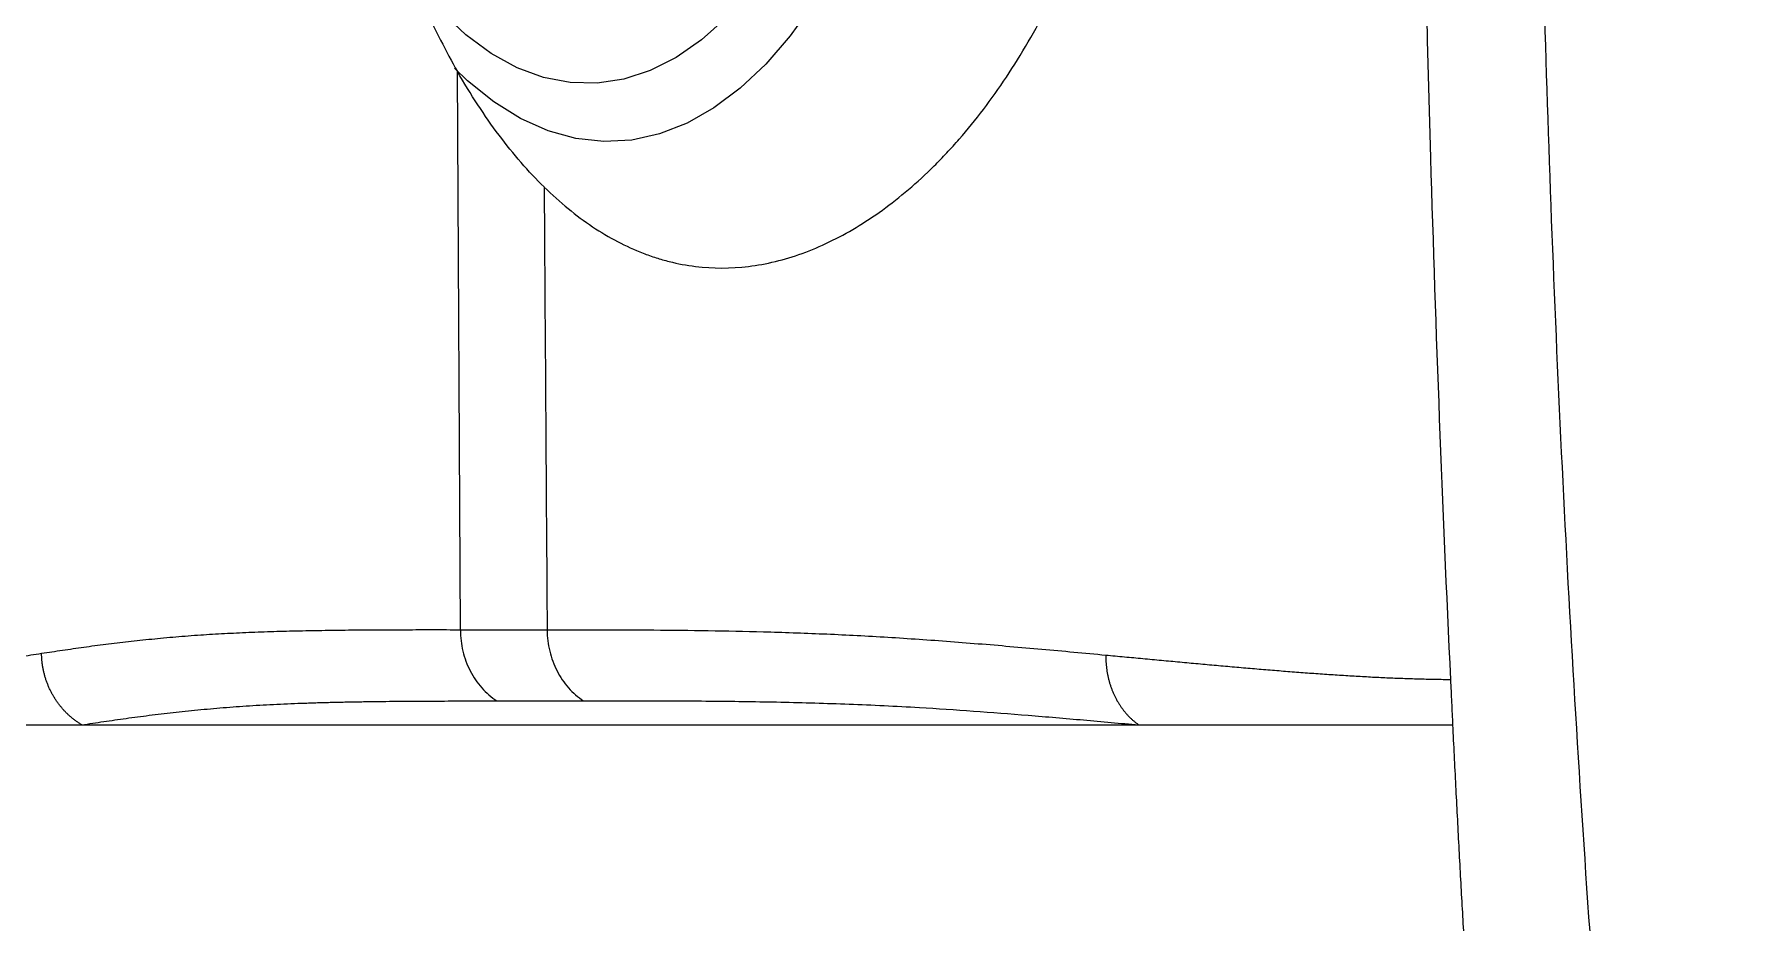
# Model space of a CAD drawing. Header units: inches. Extents: x -1 to 81, y -22 to 129.
# Drawn here: x 5.15 to 10.35, y 35.11 to 37.81 of the extents above; entities that cross this region are included whole.
import ezdxf

# ---------------------------------------------------------------- set-up
doc = ezdxf.new("R2010")
doc.units = ezdxf.units.IN
doc.header["$MEASUREMENT"] = 0
doc.layers.add('1', color=4, linetype='Continuous')

# ---------------------------------------------------------------- blocks, each defined once
blk = doc.blocks.new('2026 PACE')
at = {"layer": '1', "color": 3, "linetype": 'Continuous', "lineweight": 25}
blk.add_line((6.9461, 35.999), (6.9373, 37.6957), dxfattribs=at)
at = {"layer": '1', "color": 3, "linetype": 'Continuous', "lineweight": 25, "flags": 128}
for points in [[(8.0183, 37.9012), (7.9477, 37.8037), (7.8736, 37.7182), (7.7964, 37.6453), (7.7166, 37.5854), (7.6347, 37.5389), (7.5512, 37.5062), (7.4668, 37.4874), (7.3818, 37.4827), (7.2969, 37.492), (7.2125, 37.5153), (7.1292, 37.5526), (7.0476, 37.6034), (6.9681, 37.6676), (6.928, 37.7059)], [(7.7533, 37.8581), (7.6787, 37.7916), (7.6016, 37.7382), (7.5227, 37.6984), (7.4424, 37.6722), (7.3613, 37.6599), (7.2799, 37.6617), (7.1989, 37.6774), (7.1187, 37.707), (7.0398, 37.7503), (6.963, 37.807), (6.8886, 37.8766)]]:
    blk.add_lwpolyline(points, dxfattribs=at)
at = {"layer": '1', "color": 3, "linetype": 'Continuous', "lineweight": 25}
for points, knots in [([(10.8256, 48.7343), (10.8183, 48.6856), (10.8037, 48.5884), (10.7823, 48.4425), (10.7612, 48.2965), (10.7407, 48.1504), (10.7205, 48.0043), (10.7008, 47.8581), (10.6815, 47.7119), (10.6626, 47.5656), (10.6442, 47.4193), (10.6263, 47.2729), (10.6087, 47.1264), (10.5916, 46.9799), (10.575, 46.8334), (10.5587, 46.6867), (10.5429, 46.5401), (10.5275, 46.3934), (10.5125, 46.2467), (10.4979, 46.0999), (10.4838, 45.9531), (10.47, 45.8062), (10.4566, 45.6593), (10.4436, 45.5124), (10.395, 44.945), (10.3241, 43.9559), (10.2553, 42.544), (10.2162, 41.1309), (10.2057, 39.7173), (10.2237, 38.3038), (10.2698, 36.891), (10.3451, 35.4794), (10.4235, 34.4371), (10.4841, 33.763), (10.5132, 33.456), (10.544, 33.1491), (10.5765, 32.8424), (10.6105, 32.5359), (10.6462, 32.2296), (10.6835, 31.9234), (10.7223, 31.6175), (10.7627, 31.3117), (10.8045, 31.0061), (10.8336, 30.8026), (10.8482, 30.7009)], [0, 0, 0, 0, 0.008152, 0.016305, 0.024457, 0.032609, 0.040761, 0.048913, 0.057066, 0.065218, 0.07337, 0.081522, 0.089675, 0.097827, 0.105979, 0.114132, 0.122284, 0.130436, 0.138589, 0.146741, 0.154893, 0.163046, 0.171198, 0.17935, 0.187503, 0.265626, 0.343751, 0.421876, 0.5, 0.578124, 0.65625, 0.734374, 0.812498, 0.829543, 0.846589, 0.863635, 0.88068, 0.897726, 0.914772, 0.931818, 0.948864, 0.96591, 0.982955, 1, 1, 1, 1]), ([(9.9253, 43.5725), (9.9194, 43.4267), (9.8997, 42.901), (9.8633, 41.6151), (9.8463, 39.7142), (9.8799, 37.6648), (9.929, 36.3764), (9.954, 35.848)], [0.2880336, 0.2880336, 0.2880336, 0.2880336, 0.312023, 0.374523, 0.499523, 0.624523, 0.7114894, 0.7114894, 0.7114894, 0.7114894]), ([(7.2008, 37.3445), (7.2487, 37.2976), (7.2976, 37.2575), (7.3977, 37.1907), (7.4488, 37.1639), (7.5142, 37.1386), (7.5273, 37.134), (7.5538, 37.1255), (7.5671, 37.1217), (7.6069, 37.1117), (7.6336, 37.1067), (7.7137, 37.0968), (7.7675, 37.0968), (7.8756, 37.1101), (7.9301, 37.1233), (8.0124, 37.1531), (8.0398, 37.1647), (8.0941, 37.1909), (8.1212, 37.2055), (8.2018, 37.254), (8.255, 37.2923), (8.3336, 37.3593), (8.3596, 37.3831), (8.3982, 37.4214), (8.411, 37.4346), (8.4365, 37.4617), (8.4492, 37.4758), (8.5118, 37.5475), (8.5596, 37.6104), (8.6503, 37.747), (8.6932, 37.8207), (8.7536, 37.9398), (8.7731, 37.9809), (8.8014, 38.0446), (8.8106, 38.0663), (8.8287, 38.1102), (8.8376, 38.1323), (8.8806, 38.2443), (8.9115, 38.3376), (8.9665, 38.5312), (8.9906, 38.6315), (9.0218, 38.7875), (9.0313, 38.8405), (9.0486, 38.9472), (9.0563, 39.0008), (9.0766, 39.1627), (9.0867, 39.2719), (9.0965, 39.4375), (9.0989, 39.4931), (9.1012, 39.5769), (9.1017, 39.6049), (9.1024, 39.661), (9.1025, 39.6892), (9.1018, 39.8296), (9.0978, 39.9409), (9.0828, 40.1612), (9.0718, 40.2703), (9.05, 40.4323), (9.0418, 40.4861), (9.0235, 40.593), (9.0135, 40.6456), (8.981, 40.8007), (8.956, 40.9007), (8.8993, 41.0937), (8.8675, 41.1868), (8.8233, 41.2987), (8.8142, 41.3209), (8.7957, 41.3646), (8.7862, 41.386), (8.7575, 41.4494), (8.7376, 41.4903), (8.676, 41.6088), (8.6322, 41.6823), (8.5628, 41.7847), (8.5391, 41.8174), (8.4904, 41.8803), (8.4653, 41.9104), (8.3895, 41.9955), (8.3376, 42.0457), (8.2319, 42.1339), (8.1781, 42.1719), (8.0965, 42.2199), (8.069, 42.2345), (8.0142, 42.2602), (7.9869, 42.2714), (7.9051, 42.3001), (7.8509, 42.3127), (7.7428, 42.3251), (7.6889, 42.3247), (7.6217, 42.3158), (7.6083, 42.3135), (7.5817, 42.3083), (7.5684, 42.3052), (7.5289, 42.2948), (7.5028, 42.2862), (7.4255, 42.2555), (7.3751, 42.2285), (7.2762, 42.1613), (7.2278, 42.1211), (7.1804, 42.0738)], [0, 0, 0, 0, 0.03125, 0.03125, 0.0625, 0.0625, 0.070312, 0.070312, 0.078125, 0.078125, 0.09375, 0.09375, 0.125, 0.125, 0.15625, 0.15625, 0.171875, 0.171875, 0.1875, 0.1875, 0.21875, 0.21875, 0.234375, 0.234375, 0.242188, 0.242188, 0.25, 0.25, 0.28125, 0.28125, 0.3125, 0.3125, 0.328125, 0.328125, 0.335938, 0.335938, 0.34375, 0.34375, 0.375, 0.375, 0.40625, 0.40625, 0.421875, 0.421875, 0.4375, 0.4375, 0.46875, 0.46875, 0.484375, 0.484375, 0.492188, 0.492188, 0.5, 0.5, 0.53125, 0.53125, 0.5625, 0.5625, 0.578125, 0.578125, 0.59375, 0.59375, 0.625, 0.625, 0.65625, 0.65625, 0.664062, 0.664062, 0.671875, 0.671875, 0.6875, 0.6875, 0.71875, 0.71875, 0.734375, 0.734375, 0.75, 0.75, 0.78125, 0.78125, 0.8125, 0.8125, 0.828125, 0.828125, 0.84375, 0.84375, 0.875, 0.875, 0.90625, 0.90625, 0.914063, 0.914063, 0.921875, 0.921875, 0.9375, 0.9375, 0.96875, 0.96875, 1, 1, 1, 1]), ([(6.9206, 41.7215), (6.8862, 41.6602), (6.8537, 41.5952), (6.7925, 41.4583), (6.7638, 41.3864), (6.7236, 41.2732), (6.7107, 41.2345), (6.6858, 41.1555), (6.6738, 41.115), (6.6397, 40.9923), (6.6193, 40.9083), (6.5829, 40.736), (6.5669, 40.6477), (6.5462, 40.512), (6.5399, 40.4662), (6.5284, 40.3735), (6.5232, 40.3265), (6.5094, 40.1851), (6.5027, 40.0904), (6.4939, 39.9002), (6.4919, 39.8047), (6.4924, 39.6609), (6.4932, 39.6129), (6.4952, 39.5406), (6.4961, 39.5165), (6.4981, 39.4683), (6.4992, 39.4441), (6.5057, 39.3239), (6.5132, 39.2292), (6.5328, 39.0427), (6.545, 38.9508), (6.5666, 38.8152), (6.5745, 38.7703), (6.5913, 38.6813), (6.6003, 38.637), (6.629, 38.5065), (6.6502, 38.4226), (6.6966, 38.2605), (6.7219, 38.1824), (6.763, 38.0697), (6.7772, 38.0328), (6.8066, 37.9606), (6.8219, 37.9251), (6.8691, 37.8218), (6.9023, 37.7568), (6.9373, 37.6956)], [0, 0, 0, 0, 0.0625, 0.0625, 0.125, 0.125, 0.15625, 0.15625, 0.1875, 0.1875, 0.25, 0.25, 0.3125, 0.3125, 0.34375, 0.34375, 0.375, 0.375, 0.4375, 0.4375, 0.5, 0.5, 0.53125, 0.53125, 0.546875, 0.546875, 0.5625, 0.5625, 0.625, 0.625, 0.6875, 0.6875, 0.71875, 0.71875, 0.75, 0.75, 0.8125, 0.8125, 0.875, 0.875, 0.90625, 0.90625, 0.9375, 0.9375, 1, 1, 1, 1]), ([(7.2006, 37.3447), (7.1531, 37.3913), (7.1074, 37.444), (7.0196, 37.561), (6.9775, 37.6253), (6.9372, 37.6957)], [0, 0, 0, 0, 0.5, 0.5, 1, 1, 1, 1]), ([(7.2006, 37.3446), (7.2008, 37.3247), (7.2037, 36.8761), (7.2067, 36.4275), (7.2097, 35.9989)], [0, 0, 0, 0, 0.044481, 1, 1, 1, 1]), ([(6.9461, 35.999), (6.9182, 35.999), (6.8624, 35.9991), (6.7794, 35.999), (6.6971, 35.9987), (6.6157, 35.9982), (6.5354, 35.9972), (6.4564, 35.9958), (6.3788, 35.9938), (6.3029, 35.9911), (6.2288, 35.9876), (6.1548, 35.9832), (6.0811, 35.9776), (6.008, 35.9708), (5.9372, 35.9632), (5.8685, 35.955), (5.8018, 35.9461), (5.7368, 35.9368), (5.6947, 35.9304), (5.6737, 35.9272)], [0, 0, 0, 0, 0.056799, 0.113593, 0.170381, 0.22716, 0.283936, 0.340717, 0.397513, 0.454324, 0.511137, 0.567939, 0.629681, 0.691407, 0.753123, 0.814835, 0.876549, 0.93827, 1, 1, 1, 1]), ([(6.946, 35.999), (6.9461, 35.9773), (6.9487, 35.9556), (6.9588, 35.9137), (6.9663, 35.8935), (6.9857, 35.8559), (6.9975, 35.8385), (7.0248, 35.8078), (7.0402, 35.7945), (7.0568, 35.7837)], [0, 0, 0, 0, 0.25, 0.25, 0.5, 0.5, 0.75, 0.75, 1, 1, 1, 1]), ([(7.2097, 35.999), (7.1656, 35.999), (7.0773, 35.999), (6.9898, 35.999), (6.9461, 35.999)], [0, 0, 0, 0, 0.5, 1, 1, 1, 1]), ([(7.2097, 35.9989), (7.2098, 35.9773), (7.2125, 35.9556), (7.2226, 35.9137), (7.23, 35.8936), (7.2493, 35.8561), (7.2611, 35.8387), (7.2882, 35.8081), (7.3035, 35.7948), (7.3201, 35.7839)], [0, 0, 0, 0, 0.25, 0.25, 0.5, 0.5, 0.75, 0.75, 1, 1, 1, 1]), ([(8.9068, 35.9219), (8.8745, 35.925), (8.8099, 35.931), (8.7128, 35.9399), (8.6158, 35.9484), (8.519, 35.9566), (8.4228, 35.9641), (8.3274, 35.971), (8.2329, 35.9771), (8.1397, 35.9823), (8.0476, 35.9865), (7.9566, 35.99), (7.8399, 35.9936), (7.6986, 35.9965), (7.5337, 35.9982), (7.3709, 35.9989), (7.2635, 35.9989), (7.2097, 35.9989)], [0, 0, 0, 0, 0.053854, 0.10771, 0.161564, 0.215414, 0.269259, 0.323102, 0.376946, 0.430795, 0.484651, 0.538512, 0.592374, 0.694282, 0.79619, 0.898096, 1, 1, 1, 1]), ([(5.6737, 35.9272), (5.6627, 35.9255), (5.6407, 35.9221), (5.6082, 35.917), (5.576, 35.9118), (5.5441, 35.9067), (5.5125, 35.9017), (5.4811, 35.8967), (5.45, 35.8917), (5.4191, 35.8869), (5.3884, 35.8822), (5.3578, 35.8777), (5.3274, 35.8733), (5.2971, 35.8691), (5.2668, 35.8651), (5.2367, 35.8613), (5.2165, 35.859), (5.2065, 35.8579)], [0, 0, 0, 0, 0.066639, 0.133285, 0.199936, 0.266594, 0.333256, 0.399923, 0.466594, 0.533268, 0.599945, 0.666623, 0.733302, 0.79998, 0.866657, 0.93333, 1, 1, 1, 1]), ([(5.796, 35.7108), (5.7933, 35.7125), (5.7877, 35.7159), (5.7797, 35.7214), (5.7718, 35.7273), (5.7642, 35.7335), (5.7568, 35.74), (5.7496, 35.7468), (5.7427, 35.7539), (5.7361, 35.7613), (5.7298, 35.769), (5.7238, 35.7769), (5.718, 35.7851), (5.7126, 35.7935), (5.7075, 35.8022), (5.7027, 35.811), (5.6983, 35.82), (5.6942, 35.8292), (5.6905, 35.8386), (5.6871, 35.848), (5.6841, 35.8577), (5.6815, 35.8674), (5.6792, 35.8772), (5.6774, 35.8872), (5.6759, 35.8971), (5.6747, 35.9071), (5.674, 35.9172), (5.6738, 35.9239), (5.6737, 35.9273)], [0, 0, 0, 0, 0.038406, 0.076826, 0.115257, 0.1537, 0.192153, 0.230614, 0.269083, 0.307559, 0.346041, 0.384527, 0.423016, 0.461508, 0.5, 0.538493, 0.576984, 0.615474, 0.653959, 0.692441, 0.730917, 0.769386, 0.807848, 0.8463, 0.884743, 0.923175, 0.961594, 1, 1, 1, 1]), ([(8.9068, 35.922), (8.9068, 35.9187), (8.9068, 35.9121), (8.9073, 35.9023), (8.908, 35.8925), (8.9091, 35.8827), (8.9105, 35.8731), (8.9122, 35.8635), (8.9143, 35.854), (8.9166, 35.8446), (8.9193, 35.8353), (8.9223, 35.8262), (8.9256, 35.8173), (8.9292, 35.8085), (8.9331, 35.7999), (8.9373, 35.7915), (8.9418, 35.7833), (8.9465, 35.7753), (8.9516, 35.7676), (8.9568, 35.7601), (8.9624, 35.7529), (8.9681, 35.746), (8.9741, 35.7393), (8.9804, 35.733), (8.9868, 35.7269), (8.9935, 35.7212), (9.0003, 35.7158), (9.005, 35.7124), (9.0073, 35.7108)], [0, 0, 0, 0, 0.038407, 0.076828, 0.11526, 0.153703, 0.192156, 0.230618, 0.269087, 0.307562, 0.346043, 0.384529, 0.423017, 0.461508, 0.5, 0.538492, 0.576983, 0.615471, 0.653957, 0.692438, 0.730913, 0.769382, 0.807844, 0.846297, 0.88474, 0.923172, 0.961593, 1, 1, 1, 1]), ([(9.954, 35.848), (9.9465, 35.848), (9.9315, 35.8481), (9.9087, 35.8485), (9.8857, 35.8489), (9.8624, 35.8495), (9.8388, 35.8502), (9.815, 35.851), (9.791, 35.8519), (9.7667, 35.8529), (9.7422, 35.854), (9.7175, 35.8552), (9.6926, 35.8566), (9.6675, 35.858), (9.6421, 35.8595), (9.6166, 35.8611), (9.5909, 35.8628), (9.565, 35.8646), (9.539, 35.8664), (9.5128, 35.8683), (9.4864, 35.8703), (9.4599, 35.8724), (9.4332, 35.8745), (9.4064, 35.8767), (9.3794, 35.8789), (9.3524, 35.8812), (9.3252, 35.8835), (9.2979, 35.8859), (9.2705, 35.8883), (9.2429, 35.8908), (9.2153, 35.8932), (9.1876, 35.8958), (9.1598, 35.8983), (9.132, 35.9009), (9.104, 35.9035), (9.076, 35.9061), (9.0479, 35.9087), (9.0198, 35.9113), (8.9916, 35.914), (8.9634, 35.9166), (8.9351, 35.9193), (8.9162, 35.9211), (8.9068, 35.9219)], [0, 0, 0, 0, 0.025, 0.049998, 0.074994, 0.099988, 0.124982, 0.149975, 0.174969, 0.199962, 0.224957, 0.249953, 0.274949, 0.299947, 0.324946, 0.349947, 0.374949, 0.399953, 0.424957, 0.449963, 0.474969, 0.499976, 0.524984, 0.549992, 0.574999, 0.600006, 0.625012, 0.650016, 0.675019, 0.70002, 0.72502, 0.750019, 0.775018, 0.800015, 0.825013, 0.85001, 0.875008, 0.900005, 0.925003, 0.950002, 0.975001, 1, 1, 1, 1]), ([(9.954, 35.848), (9.9551, 35.825), (9.9568, 35.7902), (9.9589, 35.7445), (9.96, 35.7218), (9.9605, 35.7108)], [0.00003728, 0.00003728, 0.00003728, 0.00003728, 0.002517168, 0.003783347, 0.004983474, 0.004983474, 0.004983474, 0.004983474]), ([(5.796, 35.7108), (5.807, 35.7125), (5.8289, 35.7158), (5.8624, 35.7209), (5.8962, 35.7258), (5.9305, 35.7306), (5.9653, 35.7354), (6.0007, 35.7399), (6.0366, 35.7444), (6.0731, 35.7486), (6.1102, 35.7526), (6.148, 35.7564), (6.1864, 35.7599), (6.2255, 35.7632), (6.2652, 35.7662), (6.3056, 35.769), (6.3467, 35.7715), (6.3885, 35.7736), (6.431, 35.7755), (6.4741, 35.7771), (6.5178, 35.7785), (6.562, 35.7796), (6.6067, 35.7806), (6.6519, 35.7814), (6.7114, 35.7822), (6.7858, 35.7829), (6.8753, 35.7833), (6.9657, 35.7835), (7.0265, 35.7836), (7.0569, 35.7836)], [0, 0, 0, 0, 0.032615, 0.065223, 0.097826, 0.130425, 0.163022, 0.195618, 0.228215, 0.260814, 0.293416, 0.326021, 0.358627, 0.391234, 0.423843, 0.456451, 0.489061, 0.521671, 0.554282, 0.586893, 0.619506, 0.65212, 0.684734, 0.717349, 0.749962, 0.812469, 0.874976, 0.937485, 1, 1, 1, 1]), ([(7.0569, 35.7837), (7.0787, 35.7837), (7.1224, 35.7837), (7.1881, 35.7838), (7.254, 35.7839), (7.2981, 35.7839), (7.3201, 35.7839)], [0, 0, 0, 0, 0.25, 0.5, 0.75, 1, 1, 1, 1]), ([(7.3202, 35.7839), (7.3529, 35.784), (7.4184, 35.784), (7.5171, 35.784), (7.6164, 35.7838), (7.7165, 35.7832), (7.8175, 35.782), (7.9194, 35.7802), (8.0226, 35.7776), (8.1271, 35.7741), (8.233, 35.7696), (8.3584, 35.7629), (8.5045, 35.7532), (8.6712, 35.7402), (8.8393, 35.7259), (8.9511, 35.7158), (9.0071, 35.7108)], [0, 0, 0, 0, 0.06251, 0.12502, 0.187531, 0.250041, 0.312549, 0.375055, 0.437556, 0.500053, 0.562548, 0.625039, 0.718767, 0.812502, 0.906249, 1, 1, 1, 1]), ([(5.2126, 35.7108), (5.2247, 35.7108), (5.2488, 35.7108), (5.2854, 35.7108), (5.3224, 35.7108), (5.3598, 35.7108), (5.3976, 35.7108), (5.4358, 35.7108), (5.4743, 35.7108), (5.5133, 35.7108), (5.5526, 35.7108), (5.5923, 35.7108), (5.6323, 35.7108), (5.6727, 35.7108), (5.7135, 35.7108), (5.7545, 35.7108), (5.7822, 35.7108), (5.796, 35.7108)], [0, 0, 0, 0, 0.066773, 0.133526, 0.20026, 0.266977, 0.333678, 0.400363, 0.467035, 0.533692, 0.600338, 0.666972, 0.733596, 0.800209, 0.866814, 0.933411, 1, 1, 1, 1]), ([(5.796, 35.7108), (5.8101, 35.7108), (5.8384, 35.7108), (5.8815, 35.7108), (5.9254, 35.7108), (5.9701, 35.7108), (6.0156, 35.7108), (6.0619, 35.7108), (6.109, 35.7108), (6.1569, 35.7107), (6.2057, 35.7107), (6.2552, 35.7107), (6.3056, 35.7107), (6.3568, 35.7107), (6.4088, 35.7107), (6.4616, 35.7107), (6.5152, 35.7107), (6.5696, 35.7107), (6.6248, 35.7107), (6.6808, 35.7107), (6.7376, 35.7107), (6.7952, 35.7107), (6.8536, 35.7107), (6.9128, 35.7107), (6.9727, 35.7108), (7.0334, 35.7108), (7.0949, 35.7108), (7.1571, 35.7108), (7.2201, 35.7108), (7.2837, 35.7108), (7.3669, 35.7108), (7.4884, 35.7108), (7.6675, 35.7107), (7.9046, 35.7108), (8.1467, 35.7108), (8.3694, 35.7108), (8.5489, 35.7108), (8.7143, 35.7108), (8.8657, 35.7108), (8.9615, 35.7108), (9.0072, 35.7108)], [0, 0, 0, 0, 0.014945, 0.030052, 0.045323, 0.060758, 0.076355, 0.092117, 0.108042, 0.124131, 0.140383, 0.1568, 0.173381, 0.190126, 0.207036, 0.22411, 0.241348, 0.258751, 0.276319, 0.294052, 0.31195, 0.330012, 0.34824, 0.366633, 0.385191, 0.403914, 0.422803, 0.441857, 0.461076, 0.48046, 0.50001, 0.536787, 0.590715, 0.661794, 0.750022, 0.807993, 0.861975, 0.91197, 0.957978, 1, 1, 1, 1]), ([(9.0072, 35.7108), (9.0295, 35.7108), (9.0792, 35.7109), (9.1612, 35.7109), (9.2697, 35.7109), (9.3826, 35.7108), (9.4963, 35.7108), (9.594, 35.7108), (9.6907, 35.7108), (9.7839, 35.7108), (9.8736, 35.7108), (9.9317, 35.7108), (9.9604, 35.7108)], [0, 0, 0, 0, 0.067511, 0.150796, 0.249855, 0.399967, 0.499912, 0.605406, 0.70816, 0.808175, 0.905454, 1, 1, 1, 1]), ([(9.9604, 35.7108), (9.9634, 35.649), (9.9695, 35.5263), (9.979, 35.3435), (9.9888, 35.1635), (9.9987, 34.9861), (10.0089, 34.8113), (10.0193, 34.6392), (10.0299, 34.4698), (10.0406, 34.303), (10.0514, 34.1388), (10.0624, 33.9773), (10.0735, 33.8185), (10.0848, 33.6623), (10.0961, 33.5088), (10.1074, 33.3579), (10.1286, 33.0833), (10.1604, 32.6915), (10.204, 32.189), (10.2483, 31.7083), (10.2927, 31.2495), (10.323, 30.9509), (10.3377, 30.8053)], [0, 0, 0, 0, 0.037721, 0.074905, 0.111553, 0.147665, 0.18324, 0.218278, 0.252781, 0.286747, 0.320177, 0.353071, 0.385429, 0.417251, 0.448538, 0.479288, 0.509502, 0.61644, 0.718957, 0.817056, 0.910737, 1, 1, 1, 1])]:
    blk.add_open_spline(points, degree=3, knots=knots, dxfattribs=at)

msp = doc.modelspace()

# ---------------------------------------------------------------- block references
msp.add_blockref('2026 PACE', (-0.5, 0))

doc.saveas('drawing.dxf')
